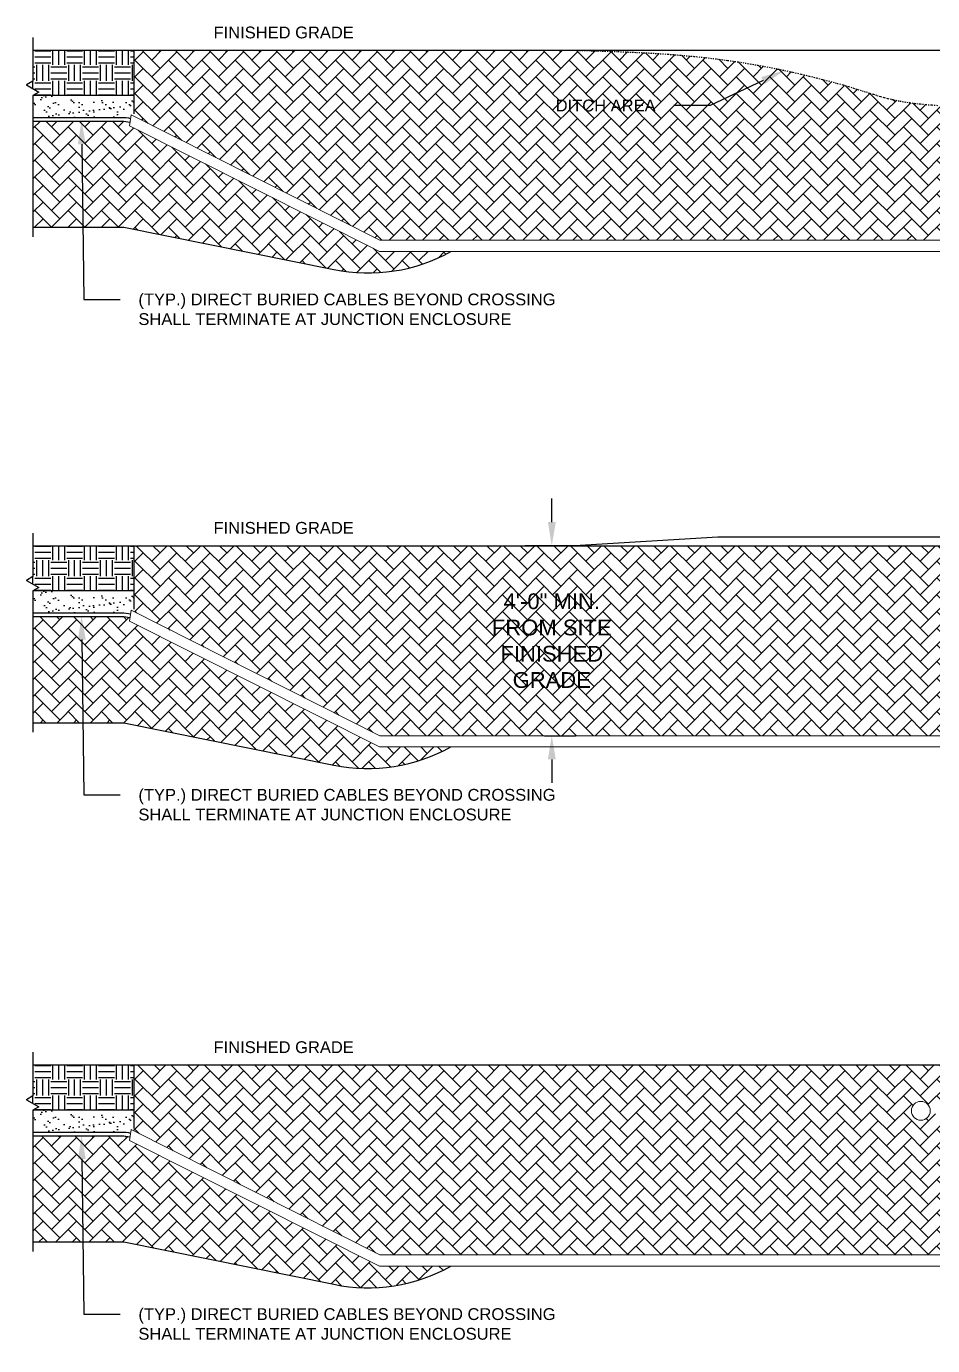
# Model space of a CAD drawing. Header units: feet. Extents: x -17 to 269, y -41 to 210.
# Drawn here: x 88.4 to 165.1, y 93.4 to 205.1 of the extents above; entities that cross this region are included whole.
import ezdxf
from ezdxf import colors
from ezdxf.entities.mleader import LeaderData, LeaderLine
from ezdxf.math import Vec2, Vec3

# ---------------------------------------------------------------- set-up
doc = ezdxf.new("R2010")
doc.units = ezdxf.units.FT
doc.header["$MEASUREMENT"] = 0
doc.linetypes.add('DASHED', pattern=[0.75, 0.5, -0.25])
for name, color, linetype in [('CABLE', 2, 'Continuous'), ('E-FIN-GR', 4, 'Continuous'), ('G-ANNO-DIMS', 1, 'Continuous'), ('G-NOTES', 7, 'Continuous'), ('text', 1, 'Continuous')]:
    doc.layers.add(name, color=color, linetype=linetype)
doc.layers.add('CONDUIT', color=6, linetype='Continuous', lineweight=18)
doc.styles.add('NEI-A', font='arial.ttf')
doc.dimstyles.new('NEI-A', dxfattribs={"dimtxt": 0.1, "dimasz": 0.125, "dimexe": 0.0625, "dimexo": 0.0625, "dimgap": 0.0625, "dimtad": 0, "dimtih": 1, "dimtoh": 1, "dimdec": 4, "dimzin": 3, "dimdsep": 46, "dimlunit": 4, "dimtxsty": 'NEI-A', "dimcen": 0, "dimadec": 0, "dimazin": 0, "dimtfac": 0.75, "dimtdec": 4, "dimtofl": 0, "dimtmove": 0, "dimatfit": 3, "dimfxl": 1, "dimfrac": 1, "dimtolj": 1, "dimtzin": 0, "dimarcsym": 0})

# ---------------------------------------------------------------- blocks, each defined once
blk = doc.blocks.new('*D4')
at = {"layer": 'Defpoints', "color": 0, "transparency": 16777216}
for p in [(128.63, 161.13), (132.87, 161.13), (130.26, 145.04)]:
    blk.add_point(p, dxfattribs=at)
at = {"layer": 'G-ANNO-DIMS', "color": 0, "lineweight": -2, "transparency": 16777216}
for p, q in [((132.87, 163.13), (132.87, 165.13)), ((130.63, 161.13), (134.87, 161.13)), ((132.26, 145.04), (134.87, 145.04)), ((132.87, 143.04), (132.87, 141.04))]:
    blk.add_line(p, q, dxfattribs=at)
at = {"layer": 'G-ANNO-DIMS', "color": 0, "transparency": 16777216}
for points in [[(132.54, 163.13), (133.21, 163.13), (132.87, 161.13)], [(132.54, 143.04), (133.21, 143.04), (132.87, 145.04)]]:
    blk.add_solid(points, dxfattribs=at)
at = {"layer": 'G-ANNO-DIMS', "color": 0, "transparency": 16777216, "insert": (132.87, 153.08), "char_height": 3.2, "width": 14.0503, "attachment_point": 5, "style": 'NEI-A'}
blk.add_mtext('\\A1;{\\H0.41667x;4\'-0" MIN. FROM SITE FINISHED GRADE }', dxfattribs=at)

msp = doc.modelspace()

# ---------------------------------------------------------------- hatches: boundary and pattern name
h = msp.add_hatch()
h.set_pattern_fill('EARTH', color=8, scale=5.4)
h.set_pattern_definition([(0, (-3e-14, 85.896), (1.35, 1.35), [1.35, -1.35]), (0, (-3e-14, 86.4023), (1.35, 1.35), [1.35, -1.35]), (0, (-3e-14, 86.9085), (1.35, 1.35), [1.35, -1.35]), (90, (0.1687, 87.0773), (-1.35, 1.35), [1.35, -1.35]), (90, (0.675, 87.0773), (-1.35, 1.35), [1.35, -1.35]), (90, (1.1812, 87.0773), (-1.35, 1.35), [1.35, -1.35])])
h.paths.add_polyline_path([(97.49986, 203.06378), (97.49986, 199.23013), (88.94714, 199.23013), (88.94714, 199.23378), (89.4412, 199.51903), (88.38895, 200.12655), (88.94714, 200.44882), (88.94714, 203.06378)])
h = msp.add_hatch()
h.set_pattern_fill('EARTH', color=8, scale=5.4)
h.set_pattern_definition([(0, (-3e-14, 43.9596), (1.35, 1.35), [1.35, -1.35]), (0, (-3e-14, 44.4658), (1.35, 1.35), [1.35, -1.35]), (0, (-3e-14, 44.9721), (1.35, 1.35), [1.35, -1.35]), (90, (0.1687, 45.1408), (-1.35, 1.35), [1.35, -1.35]), (90, (0.675, 45.1408), (-1.35, 1.35), [1.35, -1.35]), (90, (1.1812, 45.1408), (-1.35, 1.35), [1.35, -1.35])])
h.paths.add_polyline_path([(97.49986, 161.12736), (97.49986, 157.29371), (88.94714, 157.29371), (88.94714, 157.29736), (89.4412, 157.58261), (88.38895, 158.19013), (88.94714, 158.5124), (88.94714, 161.12736)])
h = msp.add_hatch()
h.set_pattern_fill('EARTH', color=8, scale=5.4)
h.paths.add_polyline_path([(97.49986, 117.16778), (97.49986, 113.33412), (88.94714, 113.33412), (88.94714, 113.33778), (89.4412, 113.62302), (88.38895, 114.23054), (88.94714, 114.55282), (88.94714, 117.16778)])

# ---------------------------------------------------------------- linework, layer by layer
for p, q in [((97.49986, 203.06378), (97.49986, 197.69698)), ((97.49986, 161.12736), (97.49986, 155.76056)), ((97.49986, 117.16778), (97.49986, 111.80098))]:
    msp.add_line(p, q)
at = {"color": 3}
for p, q in [((97.49986, 199.23013), (88.94714, 199.23013)), ((97.49986, 157.29371), (88.94714, 157.29371)), ((97.49986, 113.33412), (88.94714, 113.33412))]:
    msp.add_line(p, q, dxfattribs=at)
at = {"linetype": 'DASHED', "ltscale": 0.1}
msp.add_lwpolyline([(134.80709, 203.06378), (136.74682, 203.01208), (138.48273, 202.9531), (140.0378, 202.88676), (141.43503, 202.81292), (142.6974, 202.7315), (143.8479, 202.64237), (144.90953, 202.54544), (145.90528, 202.44058), (146.85483, 202.32781), (147.76462, 202.20756), (148.63778, 202.08036), (149.47745, 201.94675), (150.28675, 201.80728), (151.06881, 201.66247), (151.82678, 201.51289), (152.56377, 201.35905), (153.28183, 201.20167), (153.97871, 201.04211), (154.65104, 200.8819), (155.29547, 200.72258), (155.90865, 200.56568), (156.48723, 200.41272), (157.02785, 200.26524), (157.52717, 200.12476), (157.98332, 199.99246), (158.40047, 199.86798), (158.78424, 199.75064), (159.14029, 199.63972), (159.47425, 199.53452), (159.79178, 199.43433), (160.09851, 199.33845), (160.4001, 199.24617), (160.70187, 199.15695), (161.00789, 199.07083), (161.32193, 198.98802), (161.64774, 198.90873), (161.98909, 198.83317), (162.34973, 198.76153), (162.73342, 198.69403), (163.14393, 198.63087), (163.58357, 198.57236), (164.04888, 198.51915), (164.53498, 198.47203), (165.03697, 198.43176), (165.54994, 198.39911)], dxfattribs=at)
for points in [[(88.94714, 188.08033), (96.65073, 188.08033), (114.42355, 184.49488, 0.178311159), (124.33532, 186.03192, 5.768677471)], [(88.94714, 146.14391), (96.65073, 146.14391), (114.42355, 142.55846, 0.178311159), (124.33532, 144.0955, 5.768677471)], [(88.94714, 102.18433), (96.65073, 102.18433), (114.42355, 98.59887, 0.178311159), (124.33532, 100.13591, 5.768677471)]]:
    msp.add_lwpolyline(points, format="xyb")
msp.add_lwpolyline([(199.40462, 161.12736), (187.27361, 161.84455), (146.93809, 161.84455), (134.80709, 161.12736)])
at = {"layer": 'CABLE'}
for points in [[(88.94714, 197.38516), (96.44583, 197.38516, -0.058350896), (97.21374, 197.29523, -0.058350896)], [(88.94714, 197.06134), (96.44583, 197.06134, -0.060511316), (97.16404, 196.9741, -0.060511316)], [(88.94714, 155.44874), (96.44583, 155.44874, -0.058350896), (97.21374, 155.35881, -0.058350896)], [(88.94714, 155.12492), (96.44583, 155.12492, -0.060511316), (97.16404, 155.03768, -0.060511316)], [(88.94714, 111.48915), (96.44583, 111.48915, -0.058350896), (97.21374, 111.39923, -0.058350896)], [(88.94714, 111.16533), (96.44583, 111.16533, -0.060511316), (97.16404, 111.07809, -0.060511316)]]:
    msp.add_lwpolyline(points, format="xyb", dxfattribs=at)
at = {"layer": 'CONDUIT'}
for p, q in [((97.26035, 197.59636), (97.11736, 196.67254)), ((97.11736, 196.67254), (118.2984, 186.03192)), ((97.26035, 197.59636), (118.2996, 186.97768)), ((97.26035, 155.65994), (97.11736, 154.73612)), ((97.26035, 155.65994), (118.2996, 145.04126)), ((97.11736, 154.73612), (118.2984, 144.0955)), ((97.26035, 111.70036), (97.11736, 110.77654)), ((97.26035, 111.70036), (118.2996, 101.08168)), ((97.11736, 110.77654), (118.2984, 100.13591))]:
    msp.add_line(p, q, dxfattribs=at)
for points in [[(118.2996, 186.97768), (215.9121, 186.97768)], [(118.2984, 186.03192), (215.9133, 186.03192)], [(118.2984, 144.0955), (215.9133, 144.0955)], [(118.2996, 145.04126), (215.9121, 145.04126)], [(118.2996, 101.08168), (215.9121, 101.08168)], [(118.2984, 100.13591), (215.9133, 100.13591)]]:
    msp.add_lwpolyline(points, dxfattribs=at)
msp.add_circle((164.11643, 113.28788), 0.79792, dxfattribs=at)
at = {"layer": 'E-FIN-GR', "flags": 128}
for points in [[(88.94714, 203.06378), (134.80709, 203.06378)], [(127.30709, 203.06378), (206.90462, 203.06378)], [(88.94714, 161.12736), (134.80709, 161.12736)], [(127.30709, 161.12736), (206.90462, 161.12736)], [(88.94714, 117.16778), (134.80709, 117.16778)], [(127.30709, 117.16778), (206.90462, 117.16778)]]:
    msp.add_lwpolyline(points, dxfattribs=at)
at = {"layer": 'text'}
for p, q in [((88.94714, 204.13387), (88.94714, 200.44882)), ((88.94714, 200.44882), (88.38895, 200.12655)), ((88.38895, 200.12655), (89.4412, 199.51903)), ((89.4412, 199.51903), (88.94714, 199.23378)), ((88.94714, 199.23378), (88.94714, 187.27531)), ((88.94714, 162.19745), (88.94714, 158.5124)), ((88.94714, 158.5124), (88.38895, 158.19013)), ((88.38895, 158.19013), (89.4412, 157.58261)), ((89.4412, 157.58261), (88.94714, 157.29736)), ((88.94714, 157.29736), (88.94714, 145.33889)), ((88.94714, 118.23786), (88.94714, 114.55282)), ((88.94714, 114.55282), (88.38895, 114.23054)), ((88.38895, 114.23054), (89.4412, 113.62302)), ((89.4412, 113.62302), (88.94714, 113.33778)), ((88.94714, 113.33778), (88.94714, 101.3793))]:
    msp.add_line(p, q, dxfattribs=at)

# ---------------------------------------------------------------- texts
at = {"layer": 'G-ANNO-DIMS', "char_height": 1, "attachment_point": 5, "style": 'NEI-A'}
for insert in [(110.1727, 204.56423), (110.1727, 162.62781), (110.1727, 118.66823)]:
    msp.add_mtext_dynamic_manual_height_columns('{\\fArial|b0|i0|c0|p34;\\W1;FINISHED GRADE}', width=15.5016994, gutter_width=6.5625, heights=[0], dxfattribs=dict(at, insert=insert))

# ---------------------------------------------------------------- dimensions: what is measured, and where the dimension line sits
at = {"layer": 'G-ANNO-DIMS'}
dim = msp.add_linear_dim(base=(132.87289, 161.12736), p1=(130.2587, 145.04126), p2=(128.62831, 161.12736), angle=90, text='{\\H0.41667x;4\'-0" MIN. FROM SITE FINISHED GRADE }', dimstyle='NEI-A', override={"dimscale": 32, "dimasz": 0.0625}, dxfattribs=at)
dim.commit()
dim.dimension.update_dxf_attribs({"geometry": '*D4', "text_midpoint": (132.87289, 153.08431)})

# ---------------------------------------------------------------- next in the draw order: leaders
ml = msp.add_multileader_mtext('Standard', dxfattribs=at)
ml.set_content('(TYP.) DIRECT BURIED CABLES BEYOND CROSSING SHALL TERMINATE AT JUNCTION ENCLOSURE', color=256, style='NEI-A')
ml.set_leader_properties()
ml.build(insert=Vec2(0, 0))
ml.multileader.update_dxf_attribs({"dogleg_length": 3.07146, "arrow_head_size": 2})
ctx = ml.context
ctx.base_point, ctx.char_height, ctx.arrow_head_size, ctx.landing_gap_size, ctx.plane_origin = Vec3(96.33808, 181.96528), 1, 2, 1.53573, Vec3(91.92475, 196.56897)
notes = []
notes.append((ctx, [(1, (1, 1, 0), (93.26662, 181.96528), (1, 0), 3.07146, [(0, [(93.05602, 197.11376)], 0, [])])]))
ctx.mtext.insert, ctx.mtext.width, ctx.mtext.flow_direction = Vec3(97.87381, 182.47381), 35.2412415, 5
ctx.mtext.has_bg_fill, ctx.mtext.bg_color, ctx.mtext.bg_scale_factor, ctx.mtext.bg_transparency, ctx.mtext.use_window_bg_color = 1, -1073741824, 1.5, 0, 1
ml = msp.add_multileader_mtext('Standard', dxfattribs=at)
ml.set_content('(TYP.) DIRECT BURIED CABLES BEYOND CROSSING SHALL TERMINATE AT JUNCTION ENCLOSURE', color=256, style='NEI-A')
ml.set_leader_properties()
ml.build(insert=Vec2(0, 0))
ml.multileader.update_dxf_attribs({"dogleg_length": 3.07146, "arrow_head_size": 2})
ctx = ml.context
ctx.base_point, ctx.char_height, ctx.arrow_head_size, ctx.landing_gap_size, ctx.plane_origin = Vec3(96.33808, 140.02886), 1, 2, 1.53573, Vec3(91.92475, 154.63255)
notes.append((ctx, [(1, (1, 1, 0), (93.26662, 140.02886), (1, 0), 3.07146, [(0, [(93.05602, 155.17734)], 0, [])])]))
ctx.mtext.insert, ctx.mtext.width, ctx.mtext.flow_direction = Vec3(97.87381, 140.53739), 35.2412415, 5
ctx.mtext.has_bg_fill, ctx.mtext.bg_color, ctx.mtext.bg_scale_factor, ctx.mtext.bg_transparency, ctx.mtext.use_window_bg_color = 1, -1073741824, 1.5, 0, 1
ml = msp.add_multileader_mtext('Standard', dxfattribs=at)
ml.set_content('(TYP.) DIRECT BURIED CABLES BEYOND CROSSING SHALL TERMINATE AT JUNCTION ENCLOSURE', color=256, style='NEI-A')
ml.set_leader_properties()
ml.build(insert=Vec2(0, 0))
ml.multileader.update_dxf_attribs({"dogleg_length": 3.07146, "arrow_head_size": 2})
ctx = ml.context
ctx.base_point, ctx.char_height, ctx.arrow_head_size, ctx.landing_gap_size, ctx.plane_origin = Vec3(96.33808, 96.06927), 1, 2, 1.53573, Vec3(91.92475, 110.67296)
notes.append((ctx, [(1, (1, 1, 0), (93.26662, 96.06927), (1, 0), 3.07146, [(0, [(93.05602, 111.21776)], 0, [])])]))
ctx.mtext.insert, ctx.mtext.width, ctx.mtext.flow_direction = Vec3(97.87381, 96.5778), 35.2412415, 5
ctx.mtext.has_bg_fill, ctx.mtext.bg_color, ctx.mtext.bg_scale_factor, ctx.mtext.bg_transparency, ctx.mtext.use_window_bg_color = 1, -1073741824, 1.5, 0, 1
for ctx, leaders in notes:
    for number, flags, end, landing, length, lines in leaders:
        leader = LeaderData()
        leader.index, (leader.has_last_leader_line, leader.has_dogleg_vector, leader.attachment_direction) = number, flags
        leader.last_leader_point, leader.dogleg_vector, leader.dogleg_length = Vec3(end), Vec3(landing), length
        for number, points, colour, breaks in lines:
            line = LeaderLine()
            line.index, line.vertices, line.color, line.breaks = number, Vec3.list(points), colors.encode_raw_color(colour), breaks
            leader.lines.append(line)
        ctx.leaders.append(leader)

# ---------------------------------------------------------------- next in the draw order: hatches: boundary and pattern name
h = msp.add_hatch()
h.set_pattern_fill('AR-HBONE', color=8, scale=0.25)
edge = h.paths.add_edge_path()
edge.add_line((97.11736, 196.67254), (97.16404, 196.9741))
edge.add_arc((96.44583, 194.06134), 3, 76.1487174, 90)
edge.add_line((96.44583, 197.06134), (88.94769, 197.06134))
edge.add_line((88.94769, 197.06134), (88.94714, 188.08033))
edge.add_line((88.94714, 188.08033), (96.65073, 188.08033))
edge.add_line((96.65073, 188.08033), (114.42355, 184.49488))
edge.add_arc((117.29295, 198.71828), 14.50995, 258.5943369, 299.0352148)
edge.add_line((124.33532, 186.03192), (118.2984, 186.03192))
edge.add_line((118.2984, 186.03192), (97.11736, 196.67254))
h = msp.add_hatch()
h.set_pattern_fill('AR-HBONE', color=8, scale=0.25)
h.paths.add_polyline_path([(236.71184, 157.43249), (236.71184, 161.12736), (199.40462, 161.12736), (127.30709, 161.12736), (97.49986, 161.12736), (97.49986, 157.43249), (97.49986, 155.53906), (118.2996, 145.04126), (215.9121, 145.04126), (236.71184, 155.53906)])
h.paths.add_polyline_path([(125.05191, 148.36663), (140.81119, 148.36663), (140.81119, 157.78244), (125.05191, 157.78244)], flags=24)
h = msp.add_hatch()
h.set_pattern_fill('AR-HBONE', color=8, scale=0.25)
edge = h.paths.add_edge_path()
edge.add_line((97.11736, 154.73612), (97.16404, 155.03768))
edge.add_arc((96.44583, 152.12492), 3, 76.1487174, 90)
edge.add_line((96.44583, 155.12492), (88.94769, 155.12492))
edge.add_line((88.94769, 155.12492), (88.94714, 146.14391))
edge.add_line((88.94714, 146.14391), (96.65073, 146.14391))
edge.add_line((96.65073, 146.14391), (114.42355, 142.55846))
edge.add_arc((117.29295, 156.78186), 14.50995, 258.5943369, 299.0352148)
edge.add_line((124.33532, 144.0955), (118.2984, 144.0955))
edge.add_line((118.2984, 144.0955), (97.11736, 154.73612))
h = msp.add_hatch()
h.set_pattern_fill('AR-HBONE', color=8, scale=0.25)
h.paths.add_polyline_path([(127.30709, 117.16778), (97.49986, 117.16778), (97.49986, 113.47291), (97.49986, 111.57948), (118.2996, 101.08168), (215.9121, 101.08168), (236.71184, 111.57948), (236.71184, 113.47291), (236.71184, 117.16778), (199.40462, 117.16778)])
h.paths.add_polyline_path([(163.31851, 113.28788, -1), (164.91435, 113.28788, -1)], flags=16)
h.paths.add_polyline_path([(165.31146, 113.28788, -1), (166.9073, 113.28788, -1)], flags=16)
h.paths.add_polyline_path([(167.3044, 113.28788, -1), (168.90024, 113.28788, -1)], flags=16)
h.paths.add_polyline_path([(169.29735, 113.28788, -1), (170.89319, 113.28788, -1)], flags=16)
h.paths.add_polyline_path([(170.48222, 103.48372), (176.01404, 103.48372), (176.01404, 110.01187), (170.48222, 110.01187)], flags=24)
h = msp.add_hatch()
h.set_pattern_fill('AR-HBONE', color=8, scale=0.25)
edge = h.paths.add_edge_path()
edge.add_line((97.11736, 110.77654), (97.16404, 111.07809))
edge.add_arc((96.44583, 108.16533), 3, 76.1487174, 90)
edge.add_line((96.44583, 111.16533), (88.94769, 111.16533))
edge.add_line((88.94769, 111.16533), (88.94714, 102.18433))
edge.add_line((88.94714, 102.18433), (96.65073, 102.18433))
edge.add_line((96.65073, 102.18433), (114.42355, 98.59887))
edge.add_arc((117.29295, 112.82227), 14.50995, 258.5943369, 299.0352148)
edge.add_line((124.33532, 100.13591), (118.2984, 100.13591))
edge.add_line((118.2984, 100.13591), (97.11736, 110.77654))
at = {"layer": 'G-NOTES'}
h = msp.add_hatch(dxfattribs=at)
h.set_pattern_fill('AR-SAND', color=256, scale=0.641842)
h.set_pattern_definition([(37.5, (-3e-14, 85.896), (-0.040432, 1.236717), [0, -0.9756, 0, -1.091132, 0, -1.0429936]), (7.5, (-3e-14, 85.896), (1.135917, 1.811372), [0, -0.5263106, 0, -0.879324, 0, -0.336967]), (327.5, (-0.7895, 85.896), (1.998788, 0.003632), [0, -0.320921, 0, -1.155316, 0, -1.508329]), (317.5, (-0.7895, 85.896), (1.929459, 0.56333), [0, -0.1604606, 0, -0.757374, 0, -0.866487])])
h.paths.add_polyline_path([(97.49986, 199.23013), (97.49986, 197.47548), (97.26035, 197.59636), (97.21374, 197.29523), (96.93387, 197.35385), (96.66345, 197.38071), (96.44583, 197.38516), (88.94714, 197.38516), (88.94714, 199.23013)])
h = msp.add_hatch(dxfattribs=at)
h.set_pattern_fill('AR-SAND', color=256, scale=0.641842)
h.set_pattern_definition([(37.5, (-3e-14, 43.9596), (-0.040432, 1.236717), [0, -0.9756, 0, -1.091132, 0, -1.0429936]), (7.5, (-3e-14, 43.9596), (1.135917, 1.811372), [0, -0.5263106, 0, -0.879324, 0, -0.336967]), (327.5, (-0.7895, 43.9596), (1.998788, 0.003632), [0, -0.320921, 0, -1.155316, 0, -1.508329]), (317.5, (-0.7895, 43.9596), (1.929459, 0.56333), [0, -0.1604606, 0, -0.757374, 0, -0.866487])])
h.paths.add_polyline_path([(97.49986, 157.29371), (97.49986, 155.53906), (97.26035, 155.65994), (97.21374, 155.35881), (96.93387, 155.41743), (96.66345, 155.44429), (96.44583, 155.44874), (88.94714, 155.44874), (88.94714, 157.29371)])
h = msp.add_hatch(dxfattribs=at)
h.set_pattern_fill('AR-SAND', color=256, scale=0.641842)
h.paths.add_polyline_path([(97.49986, 113.33412), (97.49986, 111.57948), (97.26035, 111.70036), (97.21374, 111.39923), (96.93387, 111.45785), (96.66345, 111.48471), (96.44583, 111.48915), (88.94714, 111.48915), (88.94714, 113.33412)])

# ---------------------------------------------------------------- next in the draw order: leaders
at = {"layer": 'G-ANNO-DIMS'}
ml = msp.add_multileader_mtext('Standard', dxfattribs=at)
ml.set_content('DITCH AREA', color=256, style='NEI-A')
ml.set_leader_properties()
ml.build(insert=Vec2(0, 0))
ml.multileader.update_dxf_attribs({"dogleg_length": 3.07146, "arrow_head_size": 2})
ctx = ml.context
ctx.base_point, ctx.char_height, ctx.arrow_head_size, ctx.landing_gap_size, ctx.plane_origin = Vec3(131.77138, 198.37901), 1, 2, 1.53573, Vec3(1264.15818, 59.28556)
ctx.text_align_type = 2
notes = []
notes.append((ctx, [(0, (1, 1, 0), (146.26901, 198.37901), (-1, 0), 3.07146, [(0, [(152.56377, 201.35905)], 0, [])])]))
ctx.mtext.insert, ctx.mtext.width, ctx.mtext.alignment, ctx.mtext.flow_direction = Vec3(141.66182, 198.88754), 11.9663438, 3, 5
ctx.mtext.has_bg_fill, ctx.mtext.bg_color, ctx.mtext.bg_scale_factor, ctx.mtext.bg_transparency, ctx.mtext.use_window_bg_color = 1, -1073741824, 1.5, 0, 1
for ctx, leaders in notes:
    for number, flags, end, landing, length, lines in leaders:
        leader = LeaderData()
        leader.index, (leader.has_last_leader_line, leader.has_dogleg_vector, leader.attachment_direction) = number, flags
        leader.last_leader_point, leader.dogleg_vector, leader.dogleg_length = Vec3(end), Vec3(landing), length
        for number, points, colour, breaks in lines:
            line = LeaderLine()
            line.index, line.vertices, line.color, line.breaks = number, Vec3.list(points), colors.encode_raw_color(colour), breaks
            leader.lines.append(line)
        ctx.leaders.append(leader)

# ---------------------------------------------------------------- next in the draw order: hatches: boundary and pattern name
h = msp.add_hatch()
h.set_pattern_fill('AR-HBONE', color=8, scale=0.25)
h.paths.add_polyline_path([(236.71184, 197.47548), (236.71184, 199.36891), (236.71184, 203.06378), (199.40462, 203.06378), (197.46488, 203.01208), (195.72897, 202.9531), (194.1739, 202.88676), (192.77667, 202.81292), (191.5143, 202.7315), (190.3638, 202.64237), (189.30217, 202.54544), (188.30642, 202.44058), (187.35687, 202.32781), (186.44708, 202.20756), (185.57392, 202.08036), (184.73425, 201.94675), (183.92495, 201.80728), (183.14289, 201.66247), (182.38492, 201.51289), (181.64794, 201.35905), (180.92987, 201.20167), (180.23299, 201.04211), (179.56066, 200.8819), (178.91623, 200.72258), (178.30305, 200.56568), (177.72448, 200.41272), (177.18385, 200.26524), (176.68453, 200.12476), (176.22838, 199.99246), (175.81123, 199.86798), (175.42746, 199.75064), (175.07142, 199.63972), (174.73745, 199.53452), (174.41992, 199.43433), (174.11319, 199.33845), (173.8116, 199.24617), (173.50984, 199.15695), (173.20381, 199.07083), (172.88977, 198.98802), (172.56396, 198.90873), (172.22262, 198.83317), (171.86197, 198.76153), (171.47828, 198.69403), (171.06777, 198.63087), (170.62813, 198.57236), (170.16282, 198.51915), (169.67672, 198.47203), (169.17474, 198.43176), (168.66176, 198.39911), (168.14269, 198.37483), (167.62242, 198.3597), (167.10585, 198.35449), (166.58928, 198.3597), (166.06901, 198.37483), (165.54994, 198.39911), (165.03697, 198.43176), (164.53498, 198.47203), (164.04888, 198.51915), (163.58357, 198.57236), (163.14393, 198.63087), (162.73342, 198.69403), (162.34973, 198.76153), (161.98909, 198.83317), (161.64774, 198.90873), (161.32193, 198.98802), (161.00789, 199.07083), (160.70187, 199.15695), (160.4001, 199.24617), (160.09851, 199.33845), (159.79178, 199.43433), (159.47425, 199.53452), (159.14029, 199.63972), (158.78424, 199.75064), (158.40047, 199.86798), (157.98332, 199.99246), (157.52717, 200.12476), (157.02785, 200.26524), (156.48723, 200.41272), (155.90865, 200.56568), (155.29547, 200.72258), (154.65104, 200.8819), (153.97871, 201.04211), (153.28183, 201.20167), (152.56377, 201.35905), (151.82678, 201.51289), (151.06881, 201.66247), (150.28675, 201.80728), (149.47745, 201.94675), (148.63778, 202.08036), (147.76462, 202.20756), (146.85483, 202.32781), (145.90528, 202.44058), (144.90953, 202.54544), (143.8479, 202.64237), (142.6974, 202.7315), (141.43503, 202.81292), (140.0378, 202.88676), (138.48273, 202.9531), (136.74682, 203.01208), (134.80709, 203.06378), (127.30709, 203.06378), (97.49986, 203.06378), (97.49986, 199.36891), (97.49986, 197.47548), (118.2996, 186.97768), (215.9121, 186.97768)])
h.paths.add_polyline_path([(168.08218, 187.94795), (183.84145, 187.94795), (183.84145, 197.36467), (168.08218, 197.36467)], flags=24)

doc.saveas('drawing.dxf')
